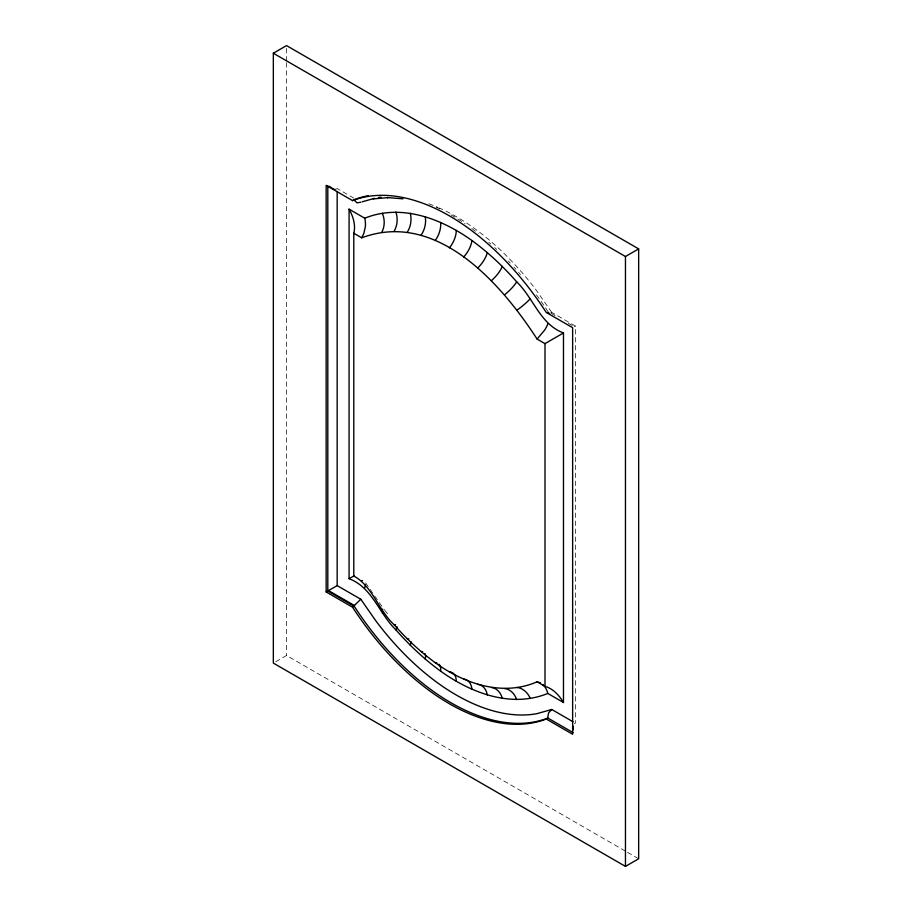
<?xml version="1.0" encoding="UTF-8"?>
<svg xmlns="http://www.w3.org/2000/svg" width="912" height="912" viewBox="0 0 912 912"><rect width="100%" height="100%" fill="white"/><g stroke="black" fill="none" stroke-linecap="round" stroke-linejoin="round"><path stroke-width="0.68" stroke-dasharray="4.56 3.42" d="M336.118 189.126L337.166 188.522L353.719 198.086M550.711 313.021L551.749 312.417L575.404 326.074L575.404 723.148L574.366 723.752M574.366 326.678L575.404 326.074M275.743 661.724L286.539 655.489L626.35 851.671M555.089 315.62L547.884 311.471A213.191 123.086 60 0 0 534.637 292.364M568.29 323.247L573.089 326.017M627.581 852.378L638.662 858.773M384.932 610.481L387.486 613.662M551.749 312.417L536.792 290.939A207.355 119.723 60 0 0 439.276 207.97M365.621 582.916L384.077 609.421M286.539 48.45L286.539 61.275M286.539 62.7L286.539 655.489M436.05 207.104A213.191 123.086 60 0 1 439.789 208.894M451.052 214.901A213.191 123.086 60 0 1 465.052 223.736M471.8 228.536A213.191 123.086 60 0 1 478.287 233.495M488.786 242.227A213.191 123.086 60 0 1 490.781 243.994M494.749 247.597A213.191 123.086 60 0 1 496.721 249.443M508.337 261.037A213.191 123.086 60 0 1 510.241 263.055M514.015 267.159A213.191 123.086 60 0 1 515.884 269.245M518.654 272.414A213.191 123.086 60 0 1 520.49 274.558M428.902 203.821A207.355 119.723 60 0 1 437.977 207.4M384.191 609.695A18.73 3.101 -36.8 0 1 384.169 610.048"/><path stroke-width="1.37" d="M573.067 725.941L573.112 729.953M538.285 682.051L537.077 681.811C502.546 696.916 463.923 683.647 435.127 662.591C420.067 651.635 406.501 638.81 394.212 624.845C378.583 610.436 372.655 586.348 353.799 575.996L353.799 233.244C355.942 225.013 353.092 216.361 349.079 209.167L364.754 218.219C401.371 203.319 441.613 218.766 471.903 240.506C488.376 252.499 503.23 266.532 516.682 281.819C533.509 298.042 540.223 324.319 563.479 332.96L563.479 702.502L547.804 693.451A20.566 15.002 -79 0 0 544.624 686.519L542.743 684.49M573.032 721.78L551.749 709.49L536.792 713.697A207.355 119.723 60 0 1 375.767 620.741L360.81 599.252L352.568 607.198L326.154 591.956L326.154 185.364L352.568 200.617A213.191 123.086 60 0 1 546.231 312.417L572.633 327.67L572.633 734.263L546.231 719.009A213.191 123.086 60 0 1 352.568 607.198M353.799 233.244L361.722 237.815L363.865 233.358L365.359 226.643A20.566 15.002 -79 0 0 364.754 218.219M361.722 237.815C436.506 209.908 500.984 283.176 537.077 339.059L544.624 330.144A20.566 7.535 -46.2 0 0 547.804 323.908M273.338 53.227L286.539 45.6L638.662 248.896L638.662 858.773L625.461 866.4L273.338 663.104L273.338 53.227L625.461 256.511L638.662 248.896M352.568 200.617L354.221 199.66A213.191 123.086 60 0 1 368.277 195.704M360.81 202.179L357.025 202.874L354.529 200.412M563.479 702.502C559.261 695.434 553.196 688.64 545 686.383L545 343.63L563.479 332.96M326.154 591.956L337.166 585.607L360.81 599.252M547.804 693.451C511.199 708.362 470.957 692.903 440.656 671.175C424.183 659.171 409.328 645.137 395.888 629.85C379.05 613.628 372.335 587.362 349.079 578.721L354.312 575.7M551.749 709.49L548.602 712.808L547.793 717.174M546.231 719.009L547.884 718.052L573.089 732.61M362.178 201.803L374.41 198.36M549.457 313.477L547.793 312.44M373.168 198.919L387.965 197.608L387.281 197.562L403.001 198.816M361.722 580.568L362.52 580.568M334.396 189.32L335.183 189.331M333.575 189.149L329.3 186.299M539.471 682.438L540.611 682.985M537.077 339.059L545 343.63M537.077 681.811L545 686.383M328.525 590.588L354.529 605.602M625.461 256.511L625.461 866.4M349.079 209.167L349.079 578.721M337.166 191.372L337.166 585.607M327.807 185.831L327.807 590.999L354.221 606.241A213.191 123.086 60 0 0 547.884 718.052M378.377 197.551A207.355 119.723 60 0 1 381.022 197.209M365.45 584.672A20.566 7.535 -46.2 0 1 364.754 587.773M383.405 611.599A18.73 3.101 -36.8 0 1 382.322 613.001M381.832 609.444A18.73 3.101 -36.8 0 1 382.504 609.25M397.119 626.761A18.73 4.811 -40.8 0 1 395.876 629.85M394.212 624.845A18.73 4.811 -40.8 0 1 395.58 624.72M411.004 641.672A18.73 6.464 -45.1 0 1 410.252 645.308M407.345 638.959A18.73 6.464 -45.1 0 1 408.85 638.993M424.958 653.516A18.73 8.026 -49.6 0 1 425.243 659.137M421.048 651.601A18.73 8.026 -49.6 0 1 422.701 651.761M439.06 664.244A18.73 9.485 -54.5 0 1 440.656 671.175M435.127 662.591A18.73 9.485 -54.5 0 1 436.928 662.876M453.788 673.74A18.73 10.819 -60 0 1 456.274 681.241M449.399 671.791A18.73 10.819 -60 0 1 451.36 672.178M452.238 672.566A18.73 10.819 -60 0 1 453.059 673.09M463.672 679.075A18.73 11.993 -66.1 0 1 471.903 689.21M477.751 684.342A18.73 13.019 -73.1 0 1 487.316 694.978M491.454 687.511A18.73 13.862 -81.1 0 1 502.307 698.455M504.587 688.56A18.73 14.512 89.9 0 1 516.682 699.595M516.967 687.466A18.73 14.98 79.7 0 1 530.237 698.398M530.237 298.68A18.73 3.101 -36.8 0 1 516.967 310.183M516.682 281.819A18.73 4.811 -40.8 0 1 504.587 294.781M502.307 266.372A18.73 6.464 -45.1 0 1 491.454 280.668M487.316 252.544A18.73 8.026 -49.6 0 1 477.751 268.025M471.903 240.506A18.73 9.485 -54.5 0 1 463.672 257.036M456.274 230.44A18.73 10.819 -60 0 1 449.399 247.836M440.656 222.471A18.73 11.993 -66.1 0 1 435.127 240.551M425.243 216.703A18.73 13.019 -73.1 0 1 421.048 235.285M410.252 213.226A18.73 13.862 -81.1 0 1 407.345 232.104M395.876 212.086A18.73 14.512 89.9 0 1 394.212 231.055M382.322 213.283A18.73 14.98 79.7 0 1 381.832 232.161"/></g></svg>
